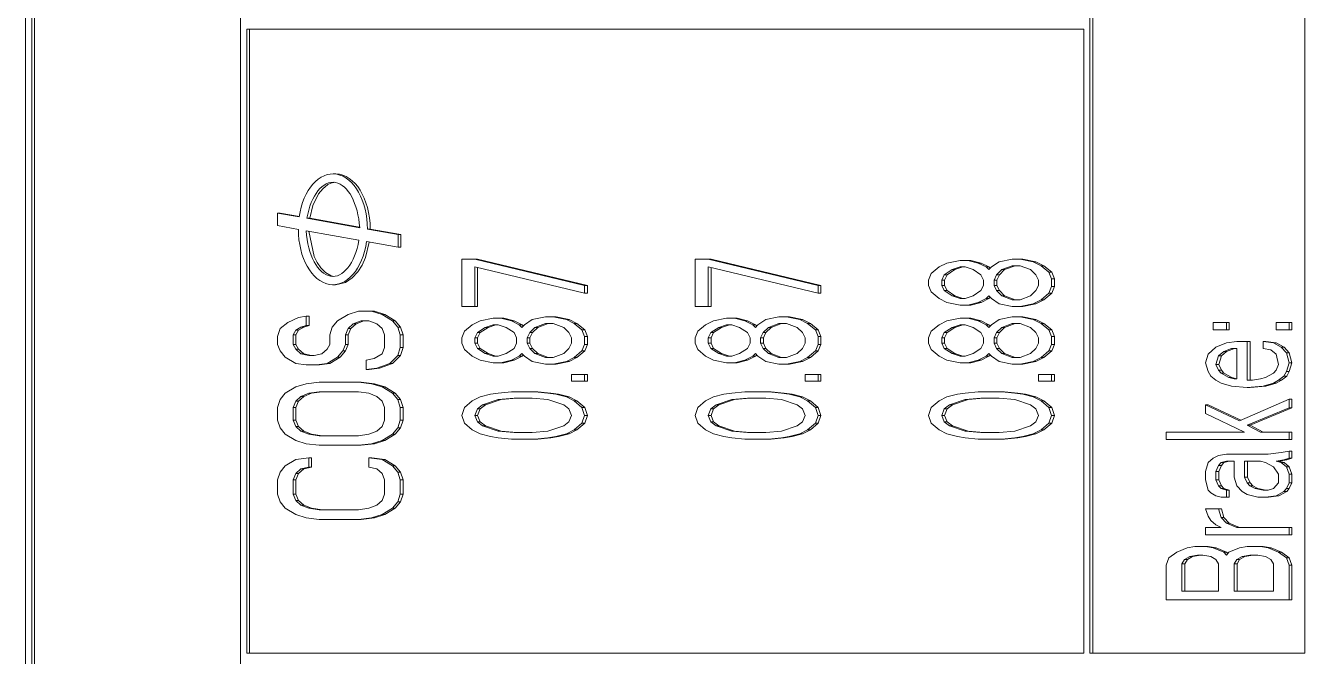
# Model space of a CAD drawing. Header units: millimetres. Extents: x 174875 to 182855, y -330615 to -324972.
# Drawn here: x 177780.75 to 177800.99, y -325722.55 to -325712.55 of the extents above; entities that cross this region are included whole.
import ezdxf

# ---------------------------------------------------------------- set-up
doc = ezdxf.new("R2010")
doc.units = ezdxf.units.MM
doc.header["$LTSCALE"] = 20
doc.layers.get('0').update_dxf_attribs({"lineweight": 15})
doc.layers.add('PDF_几何图形', color=7, linetype='Continuous')
doc.layers.add('实线', color=7, linetype='Continuous')

# ---------------------------------------------------------------- blocks, each defined once
blk = doc.blocks.new('Z$W@#0D7750773333335')
at = {"layer": 'PDF_几何图形', "lineweight": 18}
for points in [[(159.391, 29.991), (159.391, 30.088), (79.423, 30.088), (79.423, 29.991)], [(79.423, 29.947), (79.423, 26.678), (159.391, 26.678), (159.391, 29.947)], [(129.503, 26.536), (139.399, 26.536)], [(132.252, 24.144), (132.377, 24.185), (132.477, 24.268), (132.577, 24.434), (132.602, 24.641), (132.452, 24.641), (132.427, 24.517), (132.352, 24.434), (132.252, 24.393), (132.027, 24.393), (131.927, 24.434), (131.852, 24.517), (131.802, 24.641), (131.777, 24.807), (131.777, 25.429), (131.802, 25.595), (131.852, 25.72), (131.927, 25.803), (132.027, 25.844), (132.252, 25.844), (132.352, 25.803), (132.427, 25.72), (132.452, 25.595), (132.602, 25.595), (132.577, 25.803), (132.477, 25.968), (132.377, 26.051), (132.252, 26.093), (132.027, 26.093), (131.902, 26.051), (131.802, 25.968), (131.702, 25.803), (131.652, 25.637), (131.627, 25.429), (131.627, 24.807), (131.652, 24.6), (131.702, 24.434), (131.802, 24.268), (131.902, 24.185), (132.027, 24.144), (132.027, 24.099), (131.902, 24.141)], [(133.401, 24.099), (133.526, 24.141), (133.526, 24.185), (133.626, 24.268), (133.726, 24.434), (133.776, 24.6), (133.801, 24.807), (133.801, 25.429), (133.776, 25.637), (133.726, 25.803), (133.626, 25.968), (133.526, 26.051), (133.401, 26.093), (133.201, 26.093), (133.076, 26.051), (132.976, 25.968), (132.876, 25.803), (132.827, 25.637), (132.801, 25.429), (132.801, 24.807), (132.827, 24.6), (132.876, 24.434), (132.976, 24.268), (133.076, 24.185), (133.076, 24.141), (132.976, 24.224)], [(134.551, 24.099), (134.676, 24.141), (134.676, 24.185), (134.776, 24.268), (134.876, 24.434), (134.926, 24.6), (134.926, 24.807), (134.876, 24.973), (134.776, 25.139), (134.676, 25.222), (134.551, 25.263), (134.401, 25.263), (134.326, 25.305), (134.251, 25.388), (134.226, 25.512), (134.226, 25.595), (134.251, 25.72), (134.326, 25.803), (134.401, 25.844), (134.551, 25.844), (134.626, 25.803), (134.676, 25.72), (134.701, 25.637), (134.851, 25.637), (134.826, 25.761), (134.751, 25.927), (134.651, 26.051), (134.526, 26.093), (134.401, 26.093), (134.301, 26.051), (134.201, 25.968), (134.101, 25.803), (134.076, 25.637), (134.076, 25.471), (134.101, 25.305), (134.201, 25.139), (134.301, 25.056), (134.401, 25.015), (134.551, 25.015), (134.651, 24.973), (134.726, 24.89), (134.776, 24.766), (134.776, 24.641), (134.726, 24.517), (134.651, 24.434), (134.551, 24.393), (134.351, 24.393), (134.251, 24.434), (134.176, 24.559), (134.151, 24.683), (134.001, 24.683), (134.026, 24.517), (134.101, 24.31), (134.226, 24.185), (134.226, 24.141), (134.101, 24.265)], [(136.423, 25.747), (136.485, 26.094), (136.286, 26.094), (136.226, 25.761)], [(136.431, 25.745), (136.485, 26.05), (136.485, 26.094)], [(131.802, 25.551), (131.852, 25.675), (131.852, 25.72)], [(131.852, 25.675), (131.927, 25.758), (131.927, 25.803)], [(131.927, 25.758), (132.027, 25.8), (132.027, 25.844)], [(132.027, 25.8), (132.252, 25.8)], [(132.252, 25.844), (132.252, 25.8), (132.352, 25.758), (132.352, 25.803)], [(132.352, 25.758), (132.427, 25.675)], [(132.427, 25.72), (132.427, 25.675), (132.452, 25.551), (132.452, 25.595)], [(132.951, 25.385), (132.976, 25.551), (133.026, 25.675), (133.101, 25.758)], [(133.026, 25.675), (133.026, 25.72)], [(133.101, 25.803), (133.101, 25.758), (133.201, 25.8), (133.401, 25.8), (133.501, 25.758), (133.576, 25.675), (133.626, 25.551), (133.651, 25.385)], [(133.201, 25.8), (133.201, 25.844)], [(133.401, 25.8), (133.401, 25.844)], [(133.501, 25.758), (133.501, 25.803)], [(133.576, 25.675), (133.576, 25.72)], [(134.226, 25.551), (134.251, 25.675), (134.251, 25.72)], [(134.251, 25.675), (134.326, 25.758), (134.326, 25.803)], [(134.326, 25.758), (134.401, 25.8), (134.401, 25.844)], [(134.401, 25.8), (134.551, 25.8)], [(134.551, 25.844), (134.551, 25.8), (134.626, 25.758), (134.626, 25.803)], [(134.626, 25.758), (134.676, 25.675)], [(134.676, 25.72), (134.676, 25.675), (134.701, 25.592), (134.701, 25.637)], [(131.777, 25.385), (131.802, 25.551), (131.802, 25.595)], [(132.452, 25.551), (132.602, 25.551), (132.602, 25.595)], [(132.976, 25.551), (132.976, 25.595)], [(133.626, 25.551), (133.626, 25.595)], [(134.701, 25.592), (134.851, 25.592), (134.851, 25.637)], [(136.196, 25.593), (135.796, 25.509), (135.701, 25.463), (135.615, 25.405), (135.54, 25.332), (135.489, 25.242), (135.479, 25.196)], [(136.204, 25.638), (136.054, 24.799)], [(136.973, 25.182), (136.971, 25.196), (136.958, 25.246), (136.935, 25.292), (136.871, 25.373), (136.79, 25.439), (136.605, 25.533), (136.402, 25.581), (136.402, 25.626), (136.252, 24.788)], [(136.26, 24.789), (136.402, 25.581)], [(134.076, 25.471), (134.076, 25.426), (134.101, 25.26), (134.101, 25.305)], [(134.101, 25.26), (134.201, 25.095)], [(134.201, 25.139), (134.201, 25.095), (134.301, 25.012), (134.301, 25.056)], [(135.347, 25.215), (135.347, 25.17)], [(135.347, 25.17), (135.383, 25.013), (135.455, 24.906), (135.55, 24.818), (135.66, 24.75), (135.779, 24.697), (136.024, 24.635)], [(137.106, 25.167), (137.106, 25.211)], [(134.301, 25.012), (134.401, 24.97)], [(134.401, 25.015), (134.401, 24.97), (134.551, 24.97), (134.551, 25.015)], [(134.551, 24.97), (134.651, 24.929)], [(134.651, 24.973), (134.651, 24.929), (134.726, 24.846), (134.726, 24.89)], [(131.652, 24.555), (131.627, 24.763), (131.627, 24.807)], [(132.801, 24.807), (132.801, 24.763), (132.827, 24.555), (132.827, 24.6)], [(133.776, 24.555), (133.801, 24.763), (133.801, 24.807)], [(134.726, 24.846), (134.776, 24.721)], [(131.652, 24.6), (131.652, 24.555), (131.702, 24.39), (131.702, 24.434)], [(132.577, 24.39), (132.602, 24.597), (132.602, 24.641)], [(132.827, 24.555), (132.876, 24.39)], [(133.726, 24.39), (133.776, 24.555), (133.776, 24.6)], [(134.026, 24.473), (134.001, 24.638), (134.001, 24.683)], [(134.026, 24.517), (134.026, 24.473), (134.101, 24.265), (134.101, 24.31)], [(134.876, 24.39), (134.926, 24.555), (134.926, 24.6)], [(136.032, 24.679), (135.942, 24.178)], [(136.142, 24.178), (136.229, 24.665), (136.229, 24.621), (136.142, 24.133)], [(131.702, 24.39), (131.802, 24.224)], [(132.477, 24.224), (132.577, 24.39), (132.577, 24.434)], [(132.876, 24.434), (132.876, 24.39), (132.976, 24.224), (132.976, 24.268)], [(133.626, 24.224), (133.726, 24.39), (133.726, 24.434)], [(134.776, 24.224), (134.876, 24.39), (134.876, 24.434)], [(131.802, 24.268), (131.802, 24.224), (131.902, 24.141), (131.902, 24.185)], [(132.027, 24.144), (132.252, 24.144), (132.252, 24.099), (132.027, 24.099)], [(132.252, 24.099), (132.377, 24.141)], [(132.377, 24.185), (132.377, 24.141), (132.477, 24.224), (132.477, 24.268)], [(133.076, 24.185), (133.201, 24.144), (133.201, 24.099), (133.076, 24.141)], [(133.201, 24.099), (133.401, 24.099), (133.401, 24.144), (133.526, 24.185)], [(133.201, 24.144), (133.401, 24.144)], [(133.526, 24.141), (133.626, 24.224), (133.626, 24.268)], [(134.226, 24.185), (134.351, 24.144), (134.351, 24.099), (134.226, 24.141)], [(134.351, 24.099), (134.551, 24.099), (134.551, 24.144), (134.676, 24.185)], [(134.351, 24.144), (134.551, 24.144)], [(134.676, 24.141), (134.776, 24.224), (134.776, 24.268)], [(133.63, 21.756), (133.651, 21.964), (133.651, 22.008), (133.651, 22.381), (133.63, 22.589), (133.61, 22.713), (133.568, 22.879), (133.505, 23.003), (133.401, 23.128), (133.276, 23.169), (133.151, 23.128), (133.047, 23.003), (132.985, 22.879), (132.943, 22.713), (132.922, 22.589), (132.901, 22.381), (132.901, 22.008), (132.901, 21.964), (132.922, 21.756), (132.922, 21.801), (132.943, 21.676)], [(134.776, 22.337), (134.817, 22.503), (134.817, 22.547), (134.817, 22.672), (134.776, 22.879), (134.713, 23.003), (134.609, 23.128), (134.505, 23.169), (134.422, 23.169), (134.318, 23.128), (134.213, 23.003), (134.151, 22.879), (134.109, 22.672), (134.109, 22.547)], [(135.338, 21.22), (135.754, 22.962), (135.754, 23.169), (135.005, 23.169), (135.005, 22.962)], [(133.006, 22.295), (133.026, 22.544), (133.11, 22.793), (133.172, 22.876), (133.276, 22.917), (133.38, 22.876), (133.443, 22.793), (133.526, 22.544), (133.547, 22.295)], [(133.11, 22.838), (133.172, 22.92)], [(133.172, 22.876), (133.172, 22.92), (133.276, 22.962), (133.276, 22.917)], [(133.276, 22.962), (133.38, 22.92)], [(133.38, 22.876), (133.38, 22.92), (133.443, 22.838)], [(134.213, 22.627), (134.255, 22.752), (134.255, 22.796), (134.338, 22.92), (134.422, 22.962), (134.505, 22.962), (134.588, 22.92), (134.588, 22.876), (134.672, 22.752)], [(134.255, 22.752), (134.338, 22.876), (134.338, 22.92)], [(134.338, 22.876), (134.422, 22.917), (134.422, 22.962)], [(134.422, 22.917), (134.505, 22.917)], [(134.505, 22.962), (134.505, 22.917), (134.588, 22.876)], [(134.588, 22.92), (134.672, 22.796)], [(135.619, 22.917), (135.005, 22.917), (135.005, 22.962), (135.63, 22.962), (135.213, 21.22), (135.213, 21.176), (135.338, 21.176), (135.338, 21.22), (135.213, 21.22)], [(135.338, 21.176), (135.754, 22.917), (135.754, 22.962)], [(133.026, 22.544), (133.026, 22.589), (133.11, 22.838), (133.11, 22.793)], [(133.443, 22.793), (133.443, 22.838), (133.526, 22.589)], [(134.255, 22.796), (134.213, 22.672), (134.213, 22.589), (134.255, 22.464), (134.338, 22.34), (134.422, 22.298), (134.505, 22.298), (134.588, 22.34), (134.672, 22.464), (134.713, 22.589), (134.713, 22.672), (134.672, 22.796), (134.672, 22.752), (134.713, 22.627)], [(133.526, 22.544), (133.526, 22.589), (133.547, 22.34), (133.547, 22.05), (133.526, 21.801), (133.443, 21.552), (133.38, 21.469), (133.276, 21.428), (133.172, 21.469), (133.11, 21.552), (133.026, 21.801), (133.006, 22.05), (133.006, 22.34), (133.026, 22.589)], [(134.151, 22.381), (134.109, 22.547), (134.109, 22.503), (134.151, 22.337), (134.151, 22.381), (134.213, 22.257)], [(134.776, 22.381), (134.817, 22.547)], [(134.151, 22.337), (134.213, 22.212), (134.213, 22.257), (134.255, 22.215), (134.213, 22.174), (134.13, 22.05), (134.088, 21.842), (134.088, 21.718), (134.13, 21.51), (134.193, 21.386), (134.297, 21.262)], [(134.694, 22.193), (134.713, 22.212), (134.713, 22.257), (134.776, 22.381), (134.776, 22.337), (134.713, 22.212)], [(134.505, 22.133), (134.588, 22.091), (134.672, 22.008), (134.734, 21.842), (134.734, 21.718), (134.672, 21.552), (134.588, 21.469), (134.505, 21.428), (134.422, 21.428), (134.338, 21.469), (134.255, 21.552), (134.193, 21.718), (134.193, 21.842), (134.255, 22.008), (134.338, 22.091), (134.422, 22.133)], [(134.213, 22.212), (134.233, 22.193)], [(134.255, 21.964), (134.338, 22.047), (134.422, 22.088), (134.422, 22.133), (134.505, 22.133), (134.505, 22.088)], [(134.338, 22.047), (134.338, 22.091)], [(134.422, 22.088), (134.505, 22.088), (134.588, 22.047), (134.672, 21.964)], [(134.588, 22.047), (134.588, 22.091)], [(134.63, 21.262), (134.734, 21.386), (134.797, 21.51), (134.838, 21.718), (134.838, 21.842), (134.797, 22.05), (134.713, 22.174), (134.672, 22.215), (134.713, 22.257)], [(132.901, 22.008), (132.922, 21.801)], [(133.63, 21.801), (133.651, 22.008)], [(134.193, 21.798), (134.255, 21.964), (134.255, 22.008)], [(134.672, 22.008), (134.672, 21.964), (134.734, 21.798)], [(132.922, 21.756), (132.943, 21.632), (132.943, 21.676), (132.985, 21.51)], [(133.568, 21.466), (133.61, 21.632), (133.61, 21.676), (133.63, 21.801), (133.63, 21.756), (133.61, 21.632)], [(133.568, 21.51), (133.61, 21.676)], [(134.13, 21.466), (134.088, 21.673), (134.088, 21.718)], [(134.797, 21.466), (134.838, 21.673), (134.838, 21.718)], [(132.943, 21.632), (132.985, 21.466), (132.985, 21.51), (133.047, 21.386)], [(132.985, 21.466), (133.047, 21.342), (133.047, 21.386), (133.151, 21.262)], [(133.401, 21.217), (133.505, 21.342), (133.505, 21.386), (133.568, 21.51), (133.568, 21.466), (133.505, 21.342)], [(134.13, 21.51), (134.13, 21.466), (134.193, 21.342), (134.193, 21.386)], [(134.734, 21.342), (134.797, 21.466), (134.797, 21.51)], [(133.047, 21.342), (133.151, 21.217), (133.151, 21.262), (133.276, 21.22), (133.276, 21.176), (133.151, 21.217)], [(133.276, 21.22), (133.401, 21.262), (133.505, 21.386)], [(133.276, 21.176), (133.401, 21.217), (133.401, 21.262)], [(133.818, 21.22), (133.922, 21.22), (133.922, 21.428), (133.818, 21.428), (133.818, 21.22), (133.818, 21.176), (133.922, 21.176), (133.922, 21.22)], [(134.193, 21.342), (134.297, 21.217), (134.297, 21.262), (134.401, 21.22), (134.401, 21.176), (134.297, 21.217)], [(134.401, 21.176), (134.526, 21.176), (134.526, 21.22), (134.63, 21.262), (134.63, 21.217), (134.526, 21.176)], [(134.63, 21.217), (134.734, 21.342), (134.734, 21.386)], [(134.401, 21.22), (134.526, 21.22)], [(133.63, 18.053), (133.651, 18.26), (133.651, 18.305), (133.651, 18.678), (133.63, 18.885), (133.61, 19.01), (133.568, 19.176), (133.505, 19.3), (133.401, 19.425), (133.276, 19.466), (133.151, 19.425), (133.047, 19.3), (132.985, 19.176), (132.943, 19.01), (132.922, 18.885), (132.901, 18.678), (132.901, 18.305), (132.901, 18.26), (132.922, 18.053), (132.922, 18.098), (132.943, 17.973)], [(134.776, 18.634), (134.817, 18.8), (134.817, 18.844), (134.817, 18.968), (134.776, 19.176), (134.713, 19.3), (134.609, 19.425), (134.505, 19.466), (134.422, 19.466), (134.318, 19.425), (134.213, 19.3), (134.151, 19.176), (134.109, 18.968), (134.109, 18.844)], [(135.213, 17.517), (135.338, 17.517), (135.754, 19.259), (135.754, 19.466), (135.005, 19.466), (135.005, 19.259)], [(133.172, 19.217), (133.276, 19.259)], [(133.276, 19.214), (133.276, 19.259), (133.38, 19.217)], [(134.213, 18.924), (134.255, 19.048), (134.255, 19.093), (134.338, 19.217), (134.422, 19.259), (134.505, 19.259), (134.588, 19.217), (134.588, 19.173), (134.672, 19.048)], [(134.338, 19.173), (134.422, 19.214), (134.422, 19.259)], [(134.505, 19.259), (134.505, 19.214), (134.588, 19.173)], [(135.619, 19.214), (135.005, 19.214), (135.005, 19.259), (135.63, 19.259), (135.213, 17.517), (135.213, 17.472), (135.338, 17.472), (135.338, 17.517)], [(135.338, 17.472), (135.754, 19.214), (135.754, 19.259)], [(133.006, 18.592), (133.026, 18.841), (133.11, 19.09), (133.172, 19.173), (133.276, 19.214), (133.38, 19.173), (133.443, 19.09), (133.526, 18.841), (133.547, 18.592)], [(133.026, 18.885), (133.11, 19.134)], [(133.11, 19.09), (133.11, 19.134), (133.172, 19.217), (133.172, 19.173)], [(133.38, 19.173), (133.38, 19.217), (133.443, 19.134)], [(133.443, 19.09), (133.443, 19.134), (133.526, 18.885)], [(134.255, 19.093), (134.213, 18.968), (134.213, 18.885), (134.255, 18.761), (134.338, 18.637), (134.422, 18.595), (134.505, 18.595), (134.588, 18.637), (134.672, 18.761), (134.713, 18.885), (134.713, 18.968), (134.672, 19.093), (134.672, 19.048), (134.713, 18.924)], [(134.255, 19.048), (134.338, 19.173), (134.338, 19.217)], [(134.422, 19.214), (134.505, 19.214)], [(134.588, 19.217), (134.672, 19.093)], [(133.526, 18.841), (133.526, 18.885), (133.547, 18.637), (133.547, 18.346), (133.526, 18.098), (133.443, 17.849), (133.38, 17.766), (133.276, 17.724), (133.172, 17.766), (133.11, 17.849), (133.026, 18.098), (133.006, 18.346), (133.006, 18.637), (133.026, 18.885), (133.026, 18.841)], [(134.151, 18.678), (134.109, 18.844), (134.109, 18.8), (134.151, 18.634), (134.151, 18.678), (134.213, 18.554)], [(134.776, 18.678), (134.817, 18.844)], [(134.151, 18.634), (134.213, 18.509), (134.213, 18.554), (134.255, 18.512), (134.213, 18.471), (134.13, 18.346), (134.088, 18.139), (134.088, 18.015)], [(134.694, 18.49), (134.713, 18.509), (134.713, 18.554), (134.776, 18.678), (134.776, 18.634), (134.713, 18.509)], [(134.193, 18.095), (134.255, 18.26), (134.338, 18.343), (134.338, 18.388), (134.422, 18.429)], [(134.213, 18.509), (134.233, 18.49)], [(134.338, 18.343), (134.422, 18.385), (134.422, 18.429), (134.505, 18.429)], [(134.588, 18.388), (134.505, 18.429), (134.505, 18.385), (134.588, 18.343)], [(134.797, 17.763), (134.838, 17.97), (134.838, 18.015), (134.838, 18.139), (134.797, 18.346), (134.713, 18.471), (134.672, 18.512), (134.713, 18.554)], [(132.901, 18.305), (132.922, 18.098)], [(133.63, 18.098), (133.651, 18.305)], [(134.672, 18.26), (134.672, 18.305), (134.734, 18.139), (134.734, 18.015), (134.672, 17.849), (134.588, 17.766), (134.505, 17.724), (134.422, 17.724), (134.338, 17.766), (134.255, 17.849), (134.193, 18.015), (134.193, 18.139), (134.255, 18.305)], [(134.255, 18.26), (134.255, 18.305), (134.338, 18.388)], [(134.422, 18.385), (134.505, 18.385)], [(134.672, 18.305), (134.588, 18.388), (134.588, 18.343), (134.672, 18.26), (134.734, 18.095)], [(132.922, 18.053), (132.943, 17.929), (132.943, 17.973), (132.985, 17.807)], [(133.568, 17.763), (133.61, 17.929), (133.61, 17.973), (133.63, 18.098), (133.63, 18.053), (133.61, 17.929)], [(134.13, 17.807), (134.088, 18.015), (134.088, 17.97), (134.13, 17.763), (134.13, 17.807), (134.193, 17.683)], [(134.797, 17.807), (134.838, 18.015)], [(132.943, 17.929), (132.985, 17.763), (132.985, 17.807), (133.047, 17.683)], [(133.568, 17.807), (133.61, 17.973)], [(132.985, 17.763), (133.047, 17.638), (133.047, 17.683), (133.151, 17.559)], [(133.047, 17.638), (133.151, 17.514), (133.151, 17.559), (133.276, 17.517)], [(133.401, 17.514), (133.505, 17.638), (133.505, 17.683), (133.568, 17.807), (133.568, 17.763), (133.505, 17.638)], [(133.401, 17.559), (133.505, 17.683)], [(133.922, 17.517), (133.922, 17.724), (133.818, 17.724), (133.818, 17.517)], [(134.13, 17.763), (134.193, 17.638), (134.193, 17.683), (134.297, 17.559), (134.297, 17.514), (134.193, 17.638)], [(134.401, 17.472), (134.526, 17.472), (134.526, 17.517), (134.63, 17.559), (134.734, 17.683)], [(134.63, 17.514), (134.734, 17.638), (134.734, 17.683), (134.797, 17.807), (134.797, 17.763), (134.734, 17.638)], [(133.151, 17.514), (133.276, 17.472), (133.276, 17.517), (133.401, 17.559), (133.401, 17.514), (133.276, 17.472)], [(134.297, 17.559), (134.401, 17.517), (134.401, 17.472), (134.297, 17.514)], [(134.401, 17.517), (134.526, 17.517)], [(134.526, 17.472), (134.63, 17.514), (134.63, 17.559)], [(133.568, 14.06), (133.61, 14.225), (133.63, 14.35), (133.63, 14.394), (133.651, 14.602), (133.651, 14.975), (133.63, 15.182), (133.61, 15.307), (133.568, 15.473), (133.505, 15.597), (133.401, 15.721), (133.276, 15.763), (133.151, 15.721), (133.047, 15.597), (132.985, 15.473), (132.943, 15.307), (132.922, 15.182), (132.901, 14.975), (132.901, 14.602), (132.901, 14.557), (132.922, 14.35), (132.922, 14.394), (132.943, 14.27)], [(134.776, 14.93), (134.817, 15.096), (134.817, 15.141), (134.817, 15.265), (134.776, 15.473), (134.713, 15.597), (134.609, 15.721), (134.505, 15.763), (134.422, 15.763), (134.318, 15.721), (134.213, 15.597), (134.151, 15.473), (134.109, 15.265), (134.109, 15.141)], [(135.692, 14.93), (135.734, 15.096), (135.734, 15.141), (135.734, 15.265), (135.692, 15.473), (135.63, 15.597), (135.525, 15.721), (135.421, 15.763), (135.338, 15.763), (135.234, 15.721), (135.13, 15.597), (135.067, 15.473), (135.026, 15.265), (135.026, 15.141)], [(133.006, 14.889), (133.026, 15.138), (133.11, 15.387), (133.172, 15.47), (133.276, 15.511), (133.38, 15.47), (133.443, 15.387), (133.526, 15.138), (133.547, 14.889)], [(133.026, 15.182), (133.11, 15.431)], [(133.11, 15.387), (133.11, 15.431), (133.172, 15.514), (133.172, 15.47)], [(133.172, 15.514), (133.276, 15.556)], [(133.276, 15.511), (133.276, 15.556), (133.38, 15.514)], [(133.38, 15.47), (133.38, 15.514), (133.443, 15.431)], [(133.443, 15.387), (133.443, 15.431), (133.526, 15.182)], [(134.213, 15.221), (134.255, 15.345), (134.255, 15.39), (134.338, 15.514), (134.422, 15.556), (134.505, 15.556), (134.588, 15.514), (134.588, 15.47), (134.672, 15.345)], [(134.255, 15.39), (134.213, 15.265), (134.213, 15.182), (134.255, 15.058), (134.338, 14.933), (134.422, 14.892), (134.505, 14.892), (134.588, 14.933), (134.672, 15.058), (134.713, 15.182), (134.713, 15.265), (134.672, 15.39), (134.672, 15.345), (134.713, 15.221)], [(134.255, 15.345), (134.338, 15.47), (134.338, 15.514)], [(134.338, 15.47), (134.422, 15.511), (134.422, 15.556)], [(134.422, 15.511), (134.505, 15.511)], [(134.505, 15.556), (134.505, 15.511), (134.588, 15.47)], [(134.588, 15.514), (134.672, 15.39)], [(135.13, 15.221), (135.171, 15.345), (135.171, 15.39), (135.255, 15.514), (135.338, 15.556), (135.421, 15.556), (135.505, 15.514), (135.505, 15.47), (135.588, 15.345)], [(135.171, 15.39), (135.13, 15.265), (135.13, 15.182), (135.171, 15.058), (135.255, 14.933), (135.338, 14.892), (135.421, 14.892), (135.505, 14.933), (135.588, 15.058), (135.63, 15.182), (135.63, 15.265), (135.588, 15.39), (135.588, 15.345), (135.63, 15.221)], [(135.171, 15.345), (135.255, 15.47), (135.255, 15.514)], [(135.255, 15.47), (135.338, 15.511), (135.338, 15.556)], [(135.338, 15.511), (135.421, 15.511)], [(135.421, 15.556), (135.421, 15.511), (135.505, 15.47)], [(135.505, 15.514), (135.588, 15.39)], [(133.526, 15.138), (133.526, 15.182), (133.547, 14.933), (133.547, 14.643), (133.526, 14.394), (133.443, 14.146), (133.38, 14.063), (133.276, 14.021), (133.172, 14.063), (133.11, 14.146), (133.026, 14.394), (133.006, 14.643), (133.006, 14.933), (133.026, 15.182), (133.026, 15.138)], [(134.151, 14.93), (134.109, 15.096), (134.109, 15.141), (134.151, 14.975)], [(134.713, 14.806), (134.776, 14.93), (134.776, 14.975), (134.817, 15.141)], [(135.067, 14.93), (135.026, 15.096), (135.026, 15.141), (135.067, 14.975)], [(135.63, 14.806), (135.692, 14.93), (135.692, 14.975), (135.734, 15.141)], [(134.213, 14.851), (134.151, 14.975), (134.151, 14.93), (134.213, 14.806), (134.213, 14.851), (134.255, 14.809), (134.213, 14.768), (134.13, 14.643), (134.088, 14.436), (134.088, 14.311), (134.13, 14.104), (134.13, 14.06), (134.193, 13.935), (134.297, 13.811), (134.401, 13.769), (134.526, 13.769)], [(134.213, 14.806), (134.233, 14.787)], [(134.797, 14.06), (134.838, 14.267), (134.838, 14.311), (134.838, 14.436), (134.797, 14.643), (134.713, 14.768), (134.672, 14.809), (134.713, 14.851)], [(134.694, 14.787), (134.713, 14.806), (134.713, 14.851), (134.776, 14.975)], [(135.13, 14.851), (135.067, 14.975), (135.067, 14.93), (135.13, 14.806), (135.13, 14.851), (135.171, 14.809), (135.13, 14.768), (135.046, 14.643), (135.005, 14.436), (135.005, 14.311)], [(135.13, 14.806), (135.149, 14.787)], [(135.713, 14.06), (135.754, 14.267), (135.754, 14.311), (135.754, 14.436), (135.713, 14.643), (135.63, 14.768), (135.588, 14.809), (135.63, 14.851)], [(135.61, 14.787), (135.63, 14.806), (135.63, 14.851), (135.692, 14.975)], [(132.901, 14.602), (132.922, 14.394)], [(133.63, 14.35), (133.651, 14.557), (133.651, 14.602)], [(134.193, 14.391), (134.255, 14.557), (134.255, 14.602), (134.338, 14.685)], [(134.734, 14.391), (134.672, 14.557), (134.672, 14.602), (134.734, 14.436), (134.734, 14.311), (134.672, 14.146), (134.588, 14.063), (134.505, 14.021), (134.422, 14.021), (134.338, 14.063), (134.255, 14.146), (134.193, 14.311), (134.193, 14.436), (134.255, 14.602)], [(134.255, 14.557), (134.338, 14.64), (134.338, 14.685), (134.422, 14.726)], [(134.338, 14.64), (134.422, 14.682), (134.422, 14.726), (134.505, 14.726)], [(134.422, 14.682), (134.505, 14.682)], [(134.588, 14.685), (134.505, 14.726), (134.505, 14.682), (134.588, 14.64)], [(134.672, 14.602), (134.588, 14.685), (134.588, 14.64), (134.672, 14.557)], [(135.109, 14.391), (135.171, 14.557), (135.171, 14.602), (135.255, 14.685)], [(135.65, 14.391), (135.588, 14.557), (135.588, 14.602), (135.65, 14.436), (135.65, 14.311), (135.588, 14.146), (135.505, 14.063), (135.421, 14.021), (135.338, 14.021), (135.255, 14.063), (135.171, 14.146), (135.109, 14.311), (135.109, 14.436), (135.171, 14.602)], [(135.171, 14.557), (135.255, 14.64), (135.255, 14.685), (135.338, 14.726)], [(135.255, 14.64), (135.338, 14.682), (135.338, 14.726), (135.421, 14.726)], [(135.338, 14.682), (135.421, 14.682)], [(135.505, 14.685), (135.421, 14.726), (135.421, 14.682), (135.505, 14.64)], [(135.588, 14.602), (135.505, 14.685), (135.505, 14.64), (135.588, 14.557)], [(133.61, 14.225), (133.61, 14.27), (133.63, 14.394)], [(132.922, 14.35), (132.943, 14.225), (132.985, 14.06), (133.047, 13.935), (133.151, 13.811)], [(132.943, 14.225), (132.943, 14.27), (132.985, 14.104)], [(133.401, 13.811), (133.505, 13.935), (133.568, 14.06), (133.568, 14.104), (133.61, 14.27)], [(134.088, 14.311), (134.088, 14.267), (134.13, 14.06)], [(134.63, 13.811), (134.63, 13.855), (134.526, 13.814), (134.526, 13.769), (134.63, 13.811), (134.734, 13.935), (134.797, 14.06), (134.797, 14.104), (134.838, 14.311)], [(135.046, 14.104), (135.005, 14.311), (135.005, 14.267), (135.046, 14.06)], [(135.546, 13.811), (135.65, 13.935), (135.713, 14.06), (135.713, 14.104), (135.754, 14.311)], [(132.985, 14.06), (132.985, 14.104), (133.047, 13.98), (133.151, 13.855)], [(133.047, 13.935), (133.047, 13.98)], [(133.276, 13.814), (133.401, 13.855), (133.505, 13.98), (133.568, 14.104)], [(133.505, 13.935), (133.505, 13.98)], [(134.13, 14.104), (134.193, 13.98), (134.297, 13.855), (134.297, 13.811)], [(134.193, 13.935), (134.193, 13.98)], [(134.63, 13.855), (134.734, 13.98), (134.797, 14.104)], [(134.734, 13.935), (134.734, 13.98)], [(135.109, 13.98), (135.046, 14.104), (135.046, 14.06), (135.109, 13.935), (135.213, 13.811)], [(135.109, 13.935), (135.109, 13.98), (135.213, 13.855)], [(135.442, 13.769), (135.442, 13.814), (135.317, 13.814), (135.317, 13.769), (135.442, 13.769), (135.546, 13.811), (135.546, 13.855), (135.65, 13.98)], [(135.65, 13.935), (135.65, 13.98), (135.713, 14.104)], [(133.276, 13.769), (133.401, 13.811), (133.401, 13.855)], [(133.818, 13.814), (133.818, 13.769), (133.922, 13.769), (133.922, 13.814)], [(134.297, 13.855), (134.401, 13.814), (134.401, 13.769)], [(134.401, 13.814), (134.526, 13.814)], [(135.317, 13.814), (135.213, 13.855), (135.213, 13.811), (135.317, 13.769)], [(135.442, 13.814), (135.546, 13.855)], [(129.503, 13.16), (159.391, 13.16), (159.391, 13.205), (129.503, 13.205), (129.503, 9.794), (153.393, 9.794), (153.393, 9.697), (129.503, 9.697), (129.503, 6.731), (153.393, 6.731), (153.393, 6.634)], [(131.197, 11.372), (131.197, 11.538), (131.174, 11.662), (131.106, 11.828), (131.014, 11.952), (130.9, 11.994), (130.35, 11.994), (130.35, 10.045), (130.9, 10.045), (131.014, 10.086), (131.106, 10.211), (131.174, 10.377)], [(133.442, 11.372), (133.305, 11.372), (133.007, 10.75), (133.007, 11.994), (132.892, 11.994), (132.892, 10.045)], [(130.991, 11.659), (130.922, 11.701), (130.922, 11.745), (130.487, 11.745), (130.487, 11.164), (130.922, 11.164), (130.991, 11.206), (131.037, 11.289), (131.06, 11.413), (131.06, 11.496), (131.037, 11.621), (131.037, 11.576), (131.06, 11.452)], [(130.922, 11.745), (130.991, 11.704)], [(130.487, 11.701), (130.922, 11.701)], [(131.037, 11.621), (130.991, 11.704), (130.991, 11.659), (131.037, 11.576)], [(131.106, 11.037), (131.174, 11.203), (131.174, 11.247), (131.197, 11.372), (131.197, 11.327), (131.174, 11.203)], [(131.655, 11.078), (131.793, 11.12), (131.793, 11.164), (131.793, 11.372), (131.678, 11.33), (131.61, 11.289), (131.541, 11.206), (131.495, 11.123), (131.495, 11.372), (131.381, 11.372), (131.381, 10.045)], [(132.709, 10.045), (132.686, 10.169), (132.663, 10.377), (132.663, 11.04), (132.64, 11.164), (132.595, 11.247), (132.526, 11.33), (132.388, 11.372), (132.251, 11.372), (132.091, 11.33), (132.045, 11.289), (131.999, 11.206), (131.976, 11.123), (131.976, 11.04)], [(133.2, 10.81), (133.442, 11.327), (133.442, 11.372), (133.19, 10.833), (133.534, 10.045)], [(133.832, 10.664), (134.45, 10.664), (134.45, 10.708), (134.45, 10.874), (134.427, 11.04), (134.359, 11.206), (134.244, 11.33), (134.107, 11.372), (133.969, 11.33), (133.9, 11.289), (133.832, 11.206), (133.786, 11.123), (133.74, 10.957), (133.717, 10.708)], [(131.106, 11.082), (131.174, 11.247)], [(131.655, 11.123), (131.793, 11.164)], [(132.114, 11.078), (132.159, 11.12), (132.159, 11.164), (132.251, 11.206), (132.251, 11.161), (132.159, 11.12)], [(132.114, 11.123), (132.159, 11.164)], [(132.251, 11.161), (132.388, 11.161), (132.388, 11.206), (132.48, 11.164)], [(132.251, 11.206), (132.388, 11.206)], [(132.388, 11.161), (132.48, 11.12), (132.48, 11.164), (132.526, 11.123)], [(133.855, 10.874), (133.877, 10.954), (133.877, 10.999), (133.855, 10.916), (133.855, 10.874), (134.336, 10.874), (134.336, 10.957), (134.29, 11.082), (134.221, 11.164), (134.084, 11.206), (133.992, 11.164), (133.946, 11.123), (133.877, 10.999)], [(133.946, 11.078), (133.992, 11.12), (133.992, 11.164)], [(133.992, 11.12), (134.084, 11.161)], [(134.084, 11.206), (134.084, 11.161), (134.221, 11.12)], [(134.221, 11.164), (134.221, 11.12), (134.29, 11.037)], [(134.748, 11.04), (134.748, 11.247), (134.633, 11.247), (134.633, 11.04)], [(131.084, 11.018), (131.106, 11.037), (131.106, 11.082), (131.06, 11.04), (131.106, 10.999), (131.174, 10.833), (131.197, 10.708), (131.197, 10.501)], [(131.495, 10.83), (131.564, 10.996), (131.564, 11.04), (131.655, 11.123), (131.655, 11.078), (131.564, 10.996)], [(131.495, 10.045), (131.495, 10.874), (131.564, 11.04)], [(132.091, 11.04), (131.976, 11.04), (131.976, 10.996), (132.091, 10.996), (132.091, 11.04), (132.114, 11.123), (132.114, 11.078), (132.091, 10.996)], [(132.48, 11.12), (132.526, 11.078), (132.526, 11.123), (132.549, 11.04), (132.549, 10.916), (132.297, 10.916), (132.159, 10.874), (132.068, 10.791), (132.022, 10.708), (131.976, 10.542), (131.976, 10.418)], [(132.526, 11.078), (132.549, 10.996)], [(133.877, 10.954), (133.946, 11.078), (133.946, 11.123)], [(134.29, 11.082), (134.29, 11.037), (134.336, 10.913)], [(131.037, 10.747), (131.037, 10.791), (131.06, 10.667), (131.06, 10.542), (131.037, 10.418), (130.991, 10.335), (130.922, 10.294), (130.487, 10.294), (130.487, 10.916), (130.922, 10.916)], [(130.487, 10.871), (130.922, 10.871)], [(130.991, 10.874), (130.922, 10.916), (130.922, 10.871), (130.991, 10.83)], [(131.037, 10.791), (130.991, 10.874), (130.991, 10.83), (131.037, 10.747), (131.06, 10.622)], [(132.297, 10.75), (132.549, 10.75), (132.549, 10.501), (132.526, 10.418), (132.457, 10.294), (132.343, 10.211), (132.205, 10.211), (132.114, 10.294), (132.091, 10.377), (132.091, 10.459), (132.114, 10.584)], [(132.159, 10.622), (132.205, 10.664), (132.205, 10.708), (132.297, 10.75), (132.297, 10.705), (132.205, 10.664)], [(132.091, 10.415), (132.114, 10.539), (132.114, 10.584), (132.159, 10.667)], [(132.114, 10.539), (132.159, 10.622), (132.159, 10.667), (132.205, 10.708)], [(132.297, 10.705), (132.549, 10.705)], [(133.007, 10.456), (133.122, 10.664), (133.122, 10.708), (133.396, 10.045), (133.396, 10), (133.122, 10.664)], [(133.007, 10.045), (133.007, 10.501), (133.122, 10.708)], [(134.45, 10.459), (134.336, 10.459), (134.313, 10.335), (134.244, 10.252), (134.084, 10.211), (133.992, 10.252), (133.946, 10.294), (133.877, 10.418), (133.855, 10.501), (133.832, 10.625), (133.832, 10.708), (134.45, 10.708)], [(131.106, 10.166), (131.174, 10.332), (131.174, 10.377), (131.197, 10.501), (131.197, 10.456), (131.174, 10.332)], [(131.999, 10.208), (131.976, 10.374), (131.976, 10.418), (131.999, 10.252), (132.068, 10.128), (132.068, 10.083), (131.999, 10.208), (131.999, 10.252)], [(133.74, 10.459), (133.786, 10.294)], [(133.74, 10.415), (133.786, 10.249), (133.786, 10.294), (133.832, 10.211), (133.832, 10.166), (133.786, 10.249)], [(134.359, 10.125), (134.427, 10.249), (134.427, 10.294), (134.45, 10.459), (134.45, 10.415), (134.427, 10.249)], [(131.014, 10.042), (131.106, 10.166), (131.106, 10.211)], [(132.068, 10.128), (132.114, 10.086), (132.205, 10.045)], [(132.457, 10.086), (132.526, 10.169), (132.549, 10.252), (132.572, 10.128)], [(132.457, 10.042), (132.526, 10.125), (132.526, 10.169)], [(132.526, 10.125), (132.549, 10.208), (132.549, 10.252)], [(132.549, 10.208), (132.572, 10.083), (132.572, 10.128), (132.595, 10.045), (132.595, 10), (132.572, 10.083)], [(133.832, 10.211), (133.9, 10.128), (133.969, 10.086)], [(133.832, 10.166), (133.9, 10.083), (133.9, 10.128)], [(134.267, 10.086), (134.359, 10.169), (134.427, 10.294)], [(134.267, 10.042), (134.359, 10.125), (134.359, 10.169)], [(134.748, 10.045), (134.748, 10.252), (134.633, 10.252), (134.633, 10.045)], [(130.9, 10.045), (130.9, 10), (130.35, 10), (130.35, 10.045)], [(130.9, 10), (131.014, 10.042), (131.014, 10.086)], [(132.068, 10.083), (132.114, 10.042), (132.114, 10.086)], [(132.114, 10.042), (132.205, 10), (132.205, 10.045), (132.343, 10.045)], [(132.205, 10), (132.343, 10), (132.343, 10.045), (132.457, 10.086), (132.457, 10.042), (132.343, 10)], [(132.595, 10.045), (132.709, 10.045), (132.709, 10), (132.595, 10)], [(133.396, 10.045), (133.534, 10.045), (133.534, 10), (133.396, 10)], [(133.9, 10.083), (133.969, 10.042), (133.969, 10.086), (134.107, 10.045), (134.107, 10), (133.969, 10.042)], [(134.107, 10.045), (134.267, 10.086), (134.267, 10.042), (134.107, 10)]]:
    blk.add_lwpolyline(points, dxfattribs=at)
for points in [[(159.391, 29.947), (79.423, 29.947), (79.423, 29.991), (159.391, 29.991)], [(129.503, 26.58), (139.399, 26.58), (139.399, 13.302), (129.503, 13.302)], [(133.501, 25.803), (133.576, 25.72), (133.626, 25.595), (133.651, 25.429), (133.651, 24.807), (133.626, 24.641), (133.576, 24.517), (133.501, 24.434), (133.401, 24.393), (133.201, 24.393), (133.101, 24.434), (133.026, 24.517), (132.976, 24.641), (132.951, 24.807), (132.951, 25.429), (132.976, 25.595), (133.026, 25.72), (133.101, 25.803), (133.201, 25.844), (133.401, 25.844)], [(136.142, 24.133), (135.942, 24.133), (135.942, 24.178), (136.142, 24.178)], [(133.922, 17.472), (133.818, 17.472), (133.818, 17.517), (133.922, 17.517)], [(133.922, 13.814), (133.922, 14.021), (133.818, 14.021), (133.818, 13.814)], [(133.276, 13.814), (133.151, 13.855), (133.151, 13.811), (133.276, 13.769)], [(134.748, 10.996), (134.633, 10.996), (134.633, 11.04), (134.748, 11.04)], [(133.74, 10.415), (133.74, 10.459), (133.717, 10.708), (133.717, 10.664)], [(131.495, 10), (131.381, 10), (131.381, 10.045), (131.495, 10.045)], [(133.007, 10), (132.892, 10), (132.892, 10.045), (133.007, 10.045)], [(134.748, 10), (134.633, 10), (134.633, 10.045), (134.748, 10.045)]]:
    blk.add_lwpolyline(points, close=True, dxfattribs=at)
for centre, major_axis, ratio, start_param, end_param in [((136.227, 25.213), (-0.88, 0), 0.622261, 4.713581, 7.630926), ((136.225, 25.213), (-0.881, 0), 0.62223, 1.575399, 4.48585), ((136.315, 25.208), (-0.835, 0.007), 0.517352, 4.85, 7.540939), ((136.137, 25.217), (-0.836, 0.007), 0.517294, 1.712473, 4.395429), ((136.175, 25.202), (-0.93, 0.045), 0.622913, 1.65996, 3.158516)]:
    blk.add_ellipse(centre, major_axis=major_axis, ratio=ratio, start_param=start_param, end_param=end_param, dxfattribs=at)
blk = doc.blocks.new('英铄BN(A)S250系列-主视图')
at = {"layer": '实线'}
blk.add_blockref('Z$W@#0D7750773333335', (-1420.212, 23084.806), dxfattribs=at)

msp = doc.modelspace()

# ---------------------------------------------------------------- block references
at = {"rotation": 90}
msp.add_blockref('英铄BN(A)S250系列-主视图', (200895.648, -324431.792), dxfattribs=at)

doc.saveas('drawing.dxf')
